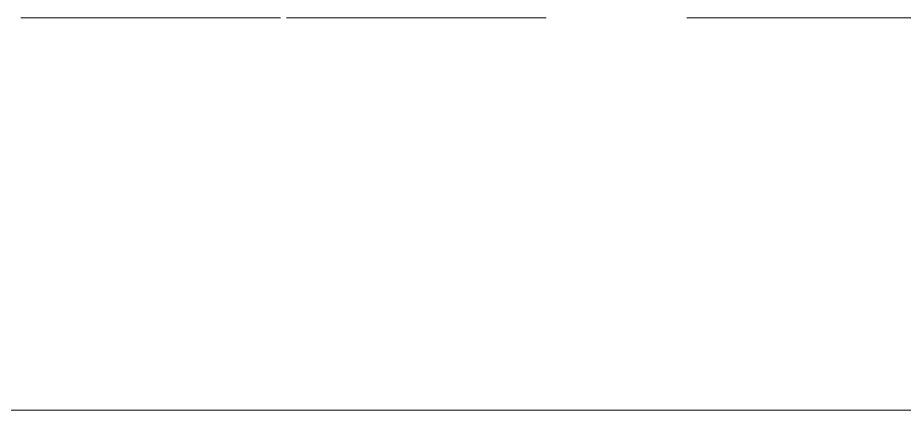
# Model space of a CAD drawing. Header units: millimetres. Extents: x 1359 to 3577, y 1336 to 3557.
# Drawn here: x 1699.5 to 1758.2, y 2696.6 to 2722.5 of the extents above; entities that cross this region are included whole.
import ezdxf

# ---------------------------------------------------------------- set-up
doc = ezdxf.new("R2010")
doc.units = ezdxf.units.MM
doc.layers.add('000-PI-Oprema', color=30, linetype='Continuous', lineweight=5)
doc.layers.add('002-PI-Kabelska kanalica', color=150, linetype='Continuous')

msp = doc.modelspace()

# ---------------------------------------------------------------- linework, layer by layer
at = {"layer": '000-PI-Oprema', "color": 0, "lineweight": 0}
for p, q in [((1704.471, 2722.531), (1699.671, 2722.531)), ((1712.091, 2722.531), (1704.471, 2722.531)), ((1716.871, 2722.531), (1712.091, 2722.531)), ((1722.071, 2722.531), (1717.271, 2722.531)), ((1722.071, 2722.531), (1729.691, 2722.531)), ((1734.471, 2722.531), (1729.691, 2722.531)), ((1748.571, 2722.531), (1743.771, 2722.531)), ((1756.191, 2722.531), (1748.571, 2722.531)), ((1760.971, 2722.531), (1756.191, 2722.531))]:
    msp.add_line(p, q, dxfattribs=at)
at = {"layer": '002-PI-Kabelska kanalica', "color": 0, "linetype": 'ByBlock', "lineweight": 0}
msp.add_line((1601.071, 2696.556), (2416.071, 2696.556), dxfattribs=at)

doc.saveas('drawing.dxf')
